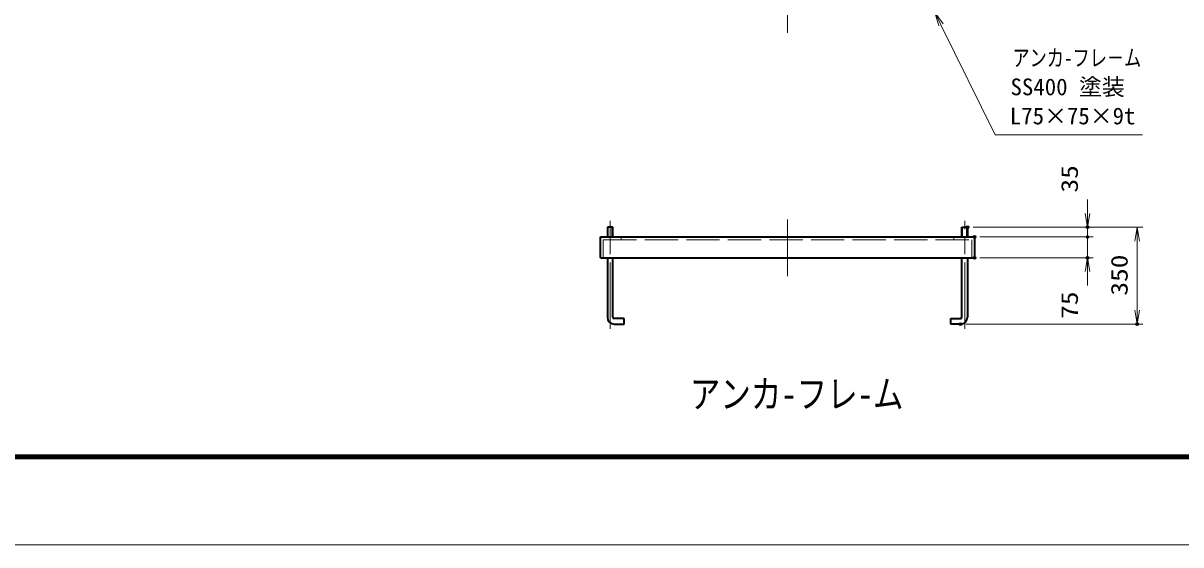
# Model space of a CAD drawing. Units: millimetres at full size, sheet at 1:20. Extents: x -5940 to 5940, y -4200 to 4200.
# Drawn here: x -3662 to 517, y -4200 to -2316 of the extents above; entities that cross this region are included whole.
import ezdxf
from ezdxf.enums import TextEntityAlignment as Align

# ---------------------------------------------------------------- set-up
doc = ezdxf.new("R2010")
doc.units = ezdxf.units.MM
doc.header["$LTSCALE"] = 20
doc.header["$PDMODE"] = 32
doc.header["$PDSIZE"] = 10
for name, pattern in [('DASHED', [7.5, 6, -1.5]), ('USER1', [18, 12, -1.5, 3, -1.5]), ('USER3', [9.525, 6.35, -3.175])]:
    doc.linetypes.add(name, pattern=pattern)
for name, color, linetype, lineweight in [('0-0_D-TTL', 7, 'Continuous', 18), ('0-1_軸線', 200, 'USER1', 15), ('0-2_寸法線', 4, 'Continuous', 18), ('0-3_0', 7, 'Continuous', 18), ('0-5_外形線', 7, 'Continuous', 35), ('0-6_隠れ線', 140, 'DASHED', 18), ('0-7_細線', 2, 'Continuous', 35), ('0-D_01', 4, 'USER3', 18)]:
    doc.layers.add(name, color=color, linetype=linetype, lineweight=lineweight)
doc.layers.add('0-4_Defpoints', color=7, linetype='Continuous')
doc.layers.add('0-E_AM_6', color=7, linetype='Continuous')
doc.styles.add('ＭＳ ゴシック', font='')
doc.styles.get('ＭＳ ゴシック').set_extended_font_data('MS Gothic')

# ---------------------------------------------------------------- blocks, each defined once
blk = doc.blocks.new('_DOTSMALL')
at = {"layer": '0-3_0'}
for points in [[(0, 0), (-2.5, 0), (-2.48, 0.313)], [(0, 0), (-2.48, -0.313), (-2.5, 0)], [(0, 0), (-2.48, 0.313), (-2.421, 0.622)], [(0, 0), (-2.421, -0.622), (-2.48, -0.313)], [(0, 0), (-2.421, 0.622), (-2.324, 0.92)], [(0, 0), (-2.324, -0.92), (-2.421, -0.622)], [(0, 0), (-2.324, 0.92), (-2.191, 1.204)], [(0, 0), (-2.191, -1.204), (-2.324, -0.92)], [(0, 0), (-2.191, 1.204), (-2.023, 1.469)], [(0, 0), (-2.023, -1.469), (-2.191, -1.204)], [(0, 0), (-2.023, 1.469), (-1.822, 1.711)], [(0, 0), (-1.822, -1.711), (-2.023, -1.469)], [(0, 0), (-1.822, 1.711), (-1.594, 1.926)], [(0, 0), (-1.594, -1.926), (-1.822, -1.711)], [(0, 0), (-1.594, 1.926), (-1.34, 2.111)], [(0, 0), (-1.34, -2.111), (-1.594, -1.926)], [(0, 0), (-1.34, 2.111), (-1.064, 2.262)], [(0, 0), (-1.064, -2.262), (-1.34, -2.111)], [(0, 0), (-1.064, 2.262), (-0.773, 2.378)], [(0, 0), (-0.773, -2.378), (-1.064, -2.262)], [(0, 0), (-0.773, 2.378), (-0.468, 2.456)], [(0, 0), (-0.468, -2.456), (-0.773, -2.378)], [(0, 0), (-0.468, 2.456), (-0.157, 2.495)], [(0, 0), (-0.157, -2.495), (-0.468, -2.456)], [(0, 0), (-0.157, 2.495), (0.157, 2.495)], [(0, 0), (0.157, -2.495), (-0.157, -2.495)], [(0, 0), (0.157, 2.495), (0.468, 2.456)], [(0, 0), (0.468, 2.456), (0.773, 2.378)], [(0, 0), (0.773, 2.378), (1.064, 2.262)], [(0, 0), (1.064, 2.262), (1.34, 2.111)], [(0, 0), (1.34, 2.111), (1.594, 1.926)], [(0, 0), (1.594, 1.926), (1.822, 1.711)], [(0, 0), (1.822, 1.711), (2.023, 1.469)], [(0, 0), (2.023, 1.469), (2.191, 1.204)], [(0, 0), (2.191, 1.204), (2.324, 0.92)], [(0, 0), (2.324, 0.92), (2.421, 0.622)], [(0, 0), (2.421, 0.622), (2.48, 0.313)], [(0, 0), (2.48, 0.313), (2.5, 0)], [(0, 0), (0.468, -2.456), (0.157, -2.495)], [(0, 0), (0.773, -2.378), (0.468, -2.456)], [(0, 0), (1.064, -2.262), (0.773, -2.378)], [(0, 0), (1.34, -2.111), (1.064, -2.262)], [(0, 0), (1.594, -1.926), (1.34, -2.111)], [(0, 0), (1.822, -1.711), (1.594, -1.926)], [(0, 0), (2.023, -1.469), (1.822, -1.711)], [(0, 0), (2.191, -1.204), (2.023, -1.469)], [(0, 0), (2.324, -0.92), (2.191, -1.204)], [(0, 0), (2.421, -0.622), (2.324, -0.92)], [(0, 0), (2.48, -0.313), (2.421, -0.622)], [(0, 0), (2.5, 0), (2.48, -0.313)]]:
    blk.add_solid(points, dxfattribs=at)
blk = doc.blocks.new('_Open')
at = {"layer": '0-3_0'}
blk.add_line((-20, 3.333), (0, 0), dxfattribs=at)
blk.add_lwpolyline([(-20, -3.333), (0, 0), (-20, 0)], dxfattribs=at)
blk = doc.blocks.new('S26')
at = {"layer": '0-2_寸法線'}
for points in [[(4997541.7, 2908787), (4986902.5, 2908787), (4982997.2, 2916728.1), (4982555.9, 2917625.4)], [(4983146.7, 2916801.6), (4982555.9, 2917625.4), (4982847.6, 2916654.5)]]:
    blk.add_lwpolyline(points, dxfattribs=at)
at = {"layer": '0-2_寸法線', "color": 254, "style": 'ＭＳ ゴシック', "width": 0.75}
blk.add_text('アンカ-フレ－ム', height=1212, dxfattribs=at).set_placement((4988162.5, 2913383.9), align=Align.BOTTOM_LEFT)
at = {"layer": '0-2_寸法線', "color": 254, "style": 'ＭＳ ゴシック'}
for s, p in [('SS400 塗装', (4988018.5, 2911283.9)), ('L75×75×9t', (4987970.5, 2909183.9))]:
    blk.add_text(s, height=1212, dxfattribs=at).set_placement(p, align=Align.BOTTOM_LEFT)

msp = doc.modelspace()

# ---------------------------------------------------------------- linework, layer by layer
at = {"layer": '0-0_D-TTL'}
for points in [[(-5940, -4200), (5940, -4200), (5940, 4200), (-5940, 4200)], [(-5558.14, 3889.71), (5558.14, 3889.71), (5558.14, -3888.86), (-5558.14, -3888.86)], [(-5554.61, 3886.18), (5554.61, 3886.18), (5554.61, -3885.32), (-5554.61, -3885.32)], [(-5551.07, 3882.64), (5551.07, 3882.64), (5551.07, -3881.79), (-5551.07, -3881.79)], [(-5547.54, 3879.11), (5547.54, 3879.11), (5547.54, -3878.25), (-5547.54, -3878.25)], [(-5544, 3875.57), (5544, 3875.57), (5544, -3874.71), (-5544, -3874.71)]]:
    msp.add_lwpolyline(points, close=True, dxfattribs=at)
at = {"layer": '0-1_軸線'}
for p, q in [((-903.44, -2350.89), (-903.44, -1968.13)), ((-1543.44, -3419.78), (-1543.44, -3030.37)), ((-903.44, -3025.57), (-903.44, -3230.16)), ((-263.44, -3419.78), (-263.44, -3030.37)), ((-1543.44, -3087.94), (-1543.44, -3058.25))]:
    msp.add_line(p, q, dxfattribs=at)
at = {"layer": '0-2_寸法線'}
for p, q in [((179.54, -3002.94), (179.54, -2952.94)), ((-233.44, -3052.94), (199.54, -3052.94)), ((-233.44, -3052.94), (379.15, -3052.94)), ((-208.44, -3087.94), (199.54, -3087.94)), ((-208.44, -3087.94), (199.54, -3087.94)), ((179.54, -3087.94), (179.54, -3052.94)), ((179.54, -3087.94), (179.54, -3162.94)), ((359.15, -3052.94), (359.15, -3402.94)), ((-208.44, -3162.94), (199.54, -3162.94)), ((179.54, -3212.94), (179.54, -3262.94)), ((-258.44, -3402.94), (379.15, -3402.94))]:
    msp.add_line(p, q, dxfattribs=at)
at = {"layer": '0-4_Defpoints'}
for p in [(-253.44, -3052.94), (179.54, -3052.94), (-228.44, -3087.94), (-228.44, -3162.94), (179.54, -3162.94), (-278.44, -3402.94), (359.15, -3402.94)]:
    msp.add_point(p, dxfattribs=at)
at = {"layer": '0-5_外形線'}
for p, q in [((-1578.44, -3087.94), (-228.44, -3087.94)), ((-1578.44, -3162.94), (-1578.44, -3087.94)), ((-1533.44, -3052.94), (-1553.44, -3052.94)), ((-1553.44, -3052.94), (-1553.44, -3087.94)), ((-1533.44, -3087.94), (-1533.44, -3052.94)), ((-273.44, -3052.94), (-253.44, -3052.94)), ((-273.44, -3087.94), (-273.44, -3052.94)), ((-253.44, -3052.94), (-253.44, -3087.94)), ((-228.44, -3087.94), (-228.44, -3162.94)), ((-1578.44, -3162.94), (-228.44, -3162.94)), ((-1553.44, -3162.94), (-1553.44, -3377.94)), ((-1533.44, -3377.94), (-1533.44, -3162.94)), ((-273.44, -3377.94), (-273.44, -3162.94)), ((-253.44, -3162.94), (-253.44, -3377.94)), ((-1493.44, -3382.94), (-1528.44, -3382.94)), ((-1493.44, -3402.94), (-1493.44, -3382.94)), ((-313.44, -3402.94), (-313.44, -3382.94)), ((-313.44, -3382.94), (-278.44, -3382.94)), ((-1528.44, -3402.94), (-1493.44, -3402.94)), ((-278.44, -3402.94), (-313.44, -3402.94))]:
    msp.add_line(p, q, dxfattribs=at)
for centre, radius, start, end in [((-1528.44, -3377.94), 25, 180, 270), ((-1528.44, -3377.94), 5, 180, 270), ((-278.44, -3377.94), 5, 270, 0), ((-278.44, -3377.94), 25, 270, 0)]:
    msp.add_arc(centre, radius, start, end, dxfattribs=at)
at = {"layer": '0-6_隠れ線'}
msp.add_line((-238.44, -3162.94), (-238.44, -3097.94), dxfattribs=at)
msp.add_lwpolyline([(-1568.44, -3162.94), (-1568.44, -3097.94), (-238.44, -3097.94)], dxfattribs=at)
at = {"layer": '0-7_細線'}
for p, q in [((-1552.44, -3087.94), (-1552.44, -3052.94)), ((-1534.44, -3087.94), (-1534.44, -3052.94)), ((-272.44, -3087.94), (-272.44, -3052.94)), ((-254.44, -3087.94), (-254.44, -3052.94))]:
    msp.add_line(p, q, dxfattribs=at)
at = {"layer": '0-D_01'}
for p, q in [((-1503.44, -3097.94), (-1503.44, -3087.94)), ((-303.44, -3097.94), (-303.44, -3087.94))]:
    msp.add_line(p, q, dxfattribs=at)
at = {"layer": '0-D_01', "linetype": 'Continuous'}
msp.add_line((-273.44, -3087.94), (-253.44, -3087.94), dxfattribs=at)

# ---------------------------------------------------------------- block references
at = {"layer": '0-2_寸法線', "xscale": 0.05, "yscale": 0.05}
msp.add_blockref('S26', (-249499.28, -148158.7), dxfattribs=at)
at = {"layer": '0-2_寸法線', "xscale": 2.5, "yscale": 2.5}
for name, p, rotation in [('_Open', (179.54, -3052.94), 270), ('_DOTSMALL', (179.54, -3087.94), 270), ('_DOTSMALL', (179.54, -3087.94), 90), ('_Open', (359.15, -3052.94), 90), ('_Open', (179.54, -3162.94), 90), ('_Open', (359.15, -3402.94), 270)]:
    msp.add_blockref(name, p, dxfattribs=dict(at, rotation=rotation))

# ---------------------------------------------------------------- texts
at = {"layer": '0-2_寸法線', "color": 254, "style": 'ＭＳ ゴシック', "width": 1.2}
for s, p in [('35', (163.2, -2927.62)), ('350', (342.8, -3299.94)), ('75', (163.2, -3383.75))]:
    msp.add_text(s, height=60.56, rotation=90, dxfattribs=at).set_placement(p, align=Align.BOTTOM_LEFT)
at = {"layer": '0-E_AM_6', "style": 'ＭＳ ゴシック', "width": 0.8}
msp.add_text('アンカ-フレ-ム', height=101, dxfattribs=at).set_placement((-1256.03, -3735.91), align=Align.BOTTOM_LEFT)

doc.saveas('drawing.dxf')
